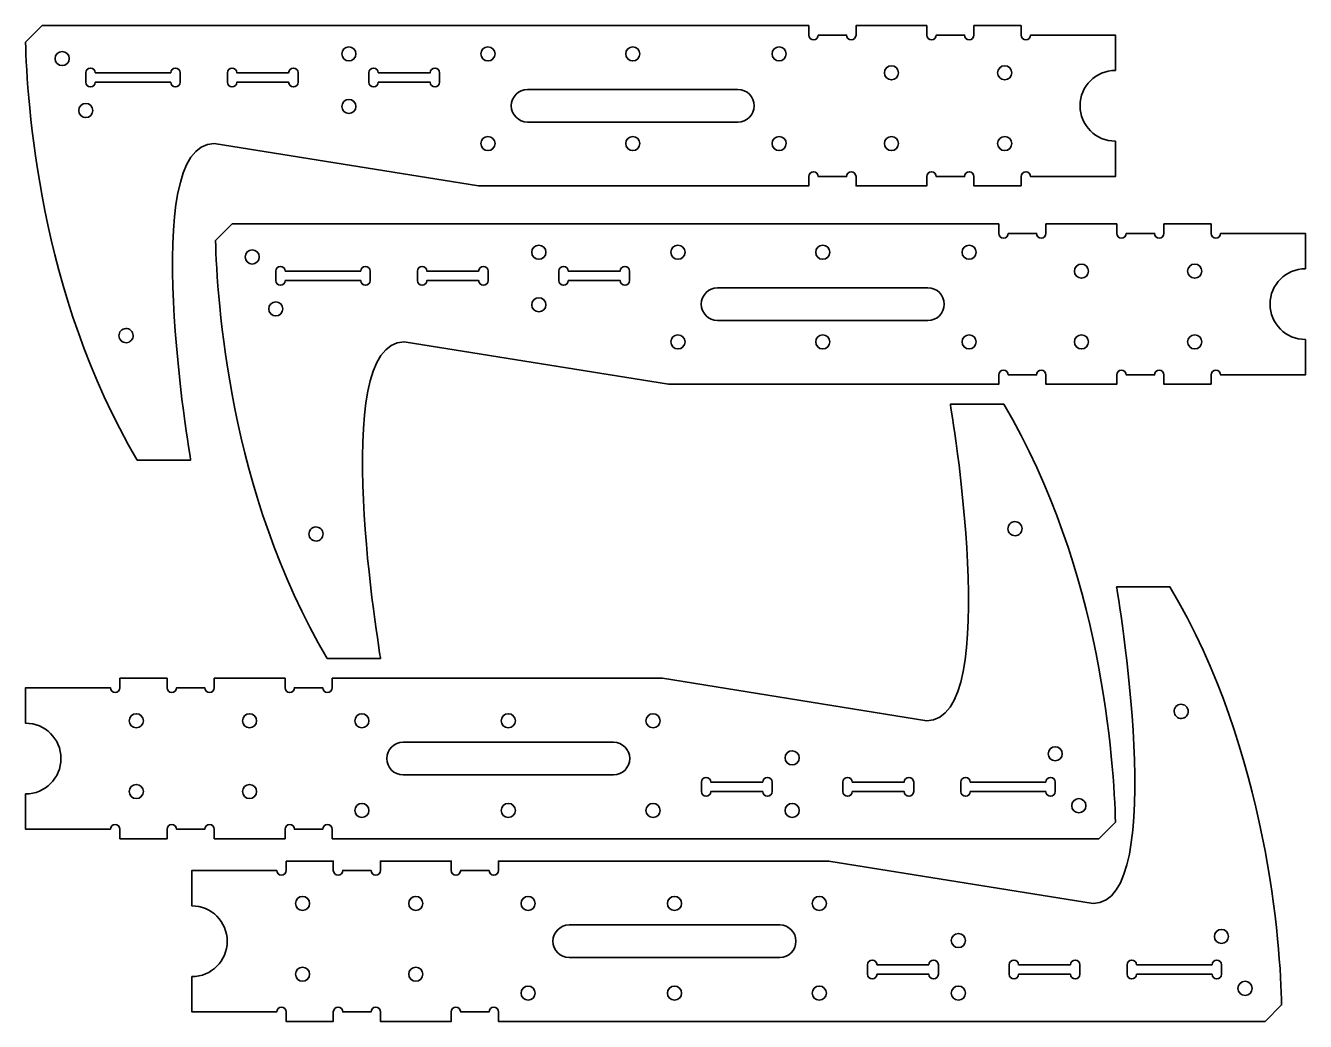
# Model space of a CAD drawing. Header units: inches. Extents: x -170 to 401, y 8 to 582.
# Drawn here: x -169.8 to 101.4, y 370.7 to 581.8 of the extents above; entities that cross this region are included whole.
import ezdxf

# ---------------------------------------------------------------- set-up
doc = ezdxf.new("R2010")
doc.units = ezdxf.units.IN
doc.header["$MEASUREMENT"] = 0
doc.layers.add('VECTOR-CUT', color=7, linetype='Continuous')

# ---------------------------------------------------------------- blocks, each defined once
blk = doc.blocks.new('block 9')
at = {"layer": 'VECTOR-CUT', "color": 250, "lineweight": 35, "true_color": 0x231f20}
for points, knots in [([(41.16, 547.79), (41.16, 547.79), (41.16, 549.79), (41.16, 549.79), (41.16, 550.34), (41.61, 550.79), (42.16, 550.79), (42.71, 550.79), (43.16, 550.34), (43.16, 549.79), (43.16, 549.79), (61.14, 549.79), (61.14, 549.79), (61.14, 549.79), (61.14, 549.79), (61.14, 549.79), (61.14, 549.79), (61.14, 557.29), (61.14, 557.29), (57, 557.29), (53.64, 560.65), (53.64, 564.79), (53.64, 568.94), (57, 572.29), (61.14, 572.29), (61.14, 572.29), (61.14, 579.79), (61.14, 579.79), (61.14, 579.79), (43.16, 579.79), (43.16, 579.79), (43.16, 579.24), (42.71, 578.79), (42.16, 578.79), (41.61, 578.79), (41.16, 579.24), (41.16, 579.79), (41.16, 579.79), (41.16, 581.79), (41.16, 581.79), (41.16, 581.79), (31.16, 581.79), (31.16, 581.79), (31.16, 581.79), (31.16, 579.79), (31.16, 579.79), (31.16, 579.24), (30.71, 578.79), (30.16, 578.79), (29.6, 578.79), (29.16, 579.24), (29.16, 579.79), (29.16, 579.79), (23.16, 579.79), (23.16, 579.79), (23.16, 579.24), (22.71, 578.79), (22.16, 578.79), (21.61, 578.79), (21.16, 579.24), (21.16, 579.79), (21.16, 579.79), (21.16, 581.79), (21.16, 581.79), (21.16, 581.79), (6.16, 581.79), (6.16, 581.79), (6.16, 581.79), (6.16, 579.79), (6.16, 579.79), (6.16, 579.24), (5.71, 578.79), (5.16, 578.79), (4.6, 578.79), (4.16, 579.24), (4.16, 579.79), (4.16, 579.79), (-1.84, 579.79), (-1.84, 579.79), (-1.84, 579.24), (-2.29, 578.79), (-2.84, 578.79), (-3.4, 578.79), (-3.84, 579.24), (-3.84, 579.79), (-3.84, 579.79), (-3.84, 581.79), (-3.84, 581.79), (-3.84, 581.79), (-166.32, 581.79), (-166.32, 581.79), (-166.32, 581.79), (-169.83, 578.28), (-169.83, 578.28), (-169.56, 566.15), (-167.06, 524.81), (-146.16, 489.69), (-146.16, 489.69), (-134.86, 489.69), (-134.86, 489.69), (-134.86, 489.69), (-146.25, 556.79), (-129.86, 556.79), (-129.86, 556.79), (-73.85, 547.79), (-73.85, 547.79), (-73.85, 547.79), (-3.84, 547.79), (-3.84, 547.79), (-3.84, 547.79), (-3.84, 549.79), (-3.84, 549.79), (-3.84, 550.34), (-3.4, 550.79), (-2.84, 550.79), (-2.29, 550.79), (-1.84, 550.34), (-1.84, 549.79), (-1.84, 549.79), (4.16, 549.79), (4.16, 549.79), (4.16, 550.34), (4.6, 550.79), (5.16, 550.79), (5.71, 550.79), (6.16, 550.34), (6.16, 549.79), (6.16, 549.79), (6.16, 547.79), (6.16, 547.79), (6.16, 547.79), (21.16, 547.79), (21.16, 547.79), (21.16, 547.79), (21.16, 549.79), (21.16, 549.79), (21.16, 550.34), (21.6, 550.79), (22.16, 550.79), (22.71, 550.79), (23.16, 550.34), (23.16, 549.79), (23.16, 549.79), (29.16, 549.79), (29.16, 549.79), (29.16, 550.34), (29.6, 550.79), (30.16, 550.79), (30.71, 550.79), (31.16, 550.34), (31.16, 549.79), (31.16, 549.79), (31.16, 547.79), (31.16, 547.79), (31.16, 547.79), (41.16, 547.79), (41.16, 547.79)], [0, 0, 0, 0, 1, 1, 1, 2, 2, 2, 3, 3, 3, 4, 4, 4, 5, 5, 5, 6, 6, 6, 7, 7, 7, 8, 8, 8, 9, 9, 9, 10, 10, 10, 11, 11, 11, 12, 12, 12, 13, 13, 13, 14, 14, 14, 15, 15, 15, 16, 16, 16, 17, 17, 17, 18, 18, 18, 19, 19, 19, 20, 20, 20, 21, 21, 21, 22, 22, 22, 23, 23, 23, 24, 24, 24, 25, 25, 25, 26, 26, 26, 27, 27, 27, 28, 28, 28, 29, 29, 29, 30, 30, 30, 31, 31, 31, 32, 32, 32, 33, 33, 33, 34, 34, 34, 35, 35, 35, 36, 36, 36, 37, 37, 37, 38, 38, 38, 39, 39, 39, 40, 40, 40, 41, 41, 41, 42, 42, 42, 43, 43, 43, 44, 44, 44, 45, 45, 45, 46, 46, 46, 47, 47, 47, 48, 48, 48, 49, 49, 49, 50, 50, 50, 51, 51, 51, 52, 52, 52, 52]), ([(-139.07, 571.79), (-139.07, 572.35), (-138.63, 572.79), (-138.07, 572.79), (-137.52, 572.79), (-137.07, 572.35), (-137.07, 571.79), (-137.07, 571.79), (-137.07, 569.79), (-137.07, 569.79), (-137.07, 569.24), (-137.52, 568.79), (-138.07, 568.79), (-138.63, 568.79), (-139.07, 569.24), (-139.07, 569.79), (-139.07, 569.79), (-155.08, 569.79), (-155.08, 569.79), (-155.08, 569.24), (-155.52, 568.79), (-156.08, 568.79), (-156.63, 568.79), (-157.08, 569.24), (-157.08, 569.79), (-157.08, 569.79), (-157.08, 571.79), (-157.08, 571.79), (-157.08, 572.35), (-156.63, 572.79), (-156.08, 572.79), (-155.52, 572.79), (-155.08, 572.35), (-155.08, 571.79), (-155.08, 571.79), (-139.07, 571.79), (-139.07, 571.79)], [0, 0, 0, 0, 1, 1, 1, 2, 2, 2, 3, 3, 3, 4, 4, 4, 5, 5, 5, 6, 6, 6, 7, 7, 7, 8, 8, 8, 9, 9, 9, 10, 10, 10, 11, 11, 11, 12, 12, 12, 12]), ([(-127.07, 571.79), (-127.07, 572.35), (-126.63, 572.79), (-126.07, 572.79), (-125.52, 572.79), (-125.07, 572.35), (-125.07, 571.79), (-125.07, 571.79), (-114.08, 571.79), (-114.08, 571.79), (-114.08, 572.35), (-113.63, 572.79), (-113.08, 572.79), (-112.53, 572.79), (-112.08, 572.35), (-112.08, 571.79), (-112.08, 571.79), (-112.08, 569.79), (-112.08, 569.79), (-112.08, 569.24), (-112.53, 568.79), (-113.08, 568.79), (-113.63, 568.79), (-114.08, 569.24), (-114.08, 569.79), (-114.08, 569.79), (-125.07, 569.79), (-125.07, 569.79), (-125.07, 569.24), (-125.52, 568.79), (-126.07, 568.79), (-126.63, 568.79), (-127.07, 569.24), (-127.07, 569.79), (-127.07, 569.79), (-127.07, 571.79), (-127.07, 571.79)], [0, 0, 0, 0, 1, 1, 1, 2, 2, 2, 3, 3, 3, 4, 4, 4, 5, 5, 5, 6, 6, 6, 7, 7, 7, 8, 8, 8, 9, 9, 9, 10, 10, 10, 11, 11, 11, 12, 12, 12, 12]), ([(-95.08, 569.79), (-95.08, 569.24), (-95.52, 568.79), (-96.08, 568.79), (-96.63, 568.79), (-97.08, 569.24), (-97.08, 569.79), (-97.08, 569.79), (-97.08, 571.79), (-97.08, 571.79), (-97.08, 572.35), (-96.63, 572.79), (-96.08, 572.79), (-95.52, 572.79), (-95.08, 572.35), (-95.08, 571.79), (-95.08, 571.79), (-84.08, 571.79), (-84.08, 571.79), (-84.08, 572.35), (-83.63, 572.79), (-83.08, 572.79), (-82.52, 572.79), (-82.08, 572.35), (-82.08, 571.79), (-82.08, 571.79), (-82.08, 569.79), (-82.08, 569.79), (-82.08, 569.24), (-82.52, 568.79), (-83.08, 568.79), (-83.63, 568.79), (-84.08, 569.24), (-84.08, 569.79), (-84.08, 569.79), (-95.08, 569.79), (-95.08, 569.79)], [0, 0, 0, 0, 1, 1, 1, 2, 2, 2, 3, 3, 3, 4, 4, 4, 5, 5, 5, 6, 6, 6, 7, 7, 7, 8, 8, 8, 9, 9, 9, 10, 10, 10, 11, 11, 11, 12, 12, 12, 12])]:
    blk.add_open_spline(points, degree=3, knots=knots, dxfattribs=at)
at = {"layer": 'VECTOR-CUT', "color": 7, "lineweight": 35, "true_color": 0xffffff}
for points, knots in [([(-162.08, 576.3), (-161.25, 576.3), (-160.57, 575.62), (-160.57, 574.8), (-160.57, 573.97), (-161.25, 573.3), (-162.07, 573.3), (-162.9, 573.3), (-163.58, 573.97), (-163.58, 574.8), (-163.58, 575.62), (-162.9, 576.29), (-162.08, 576.3)], [0, 0, 0, 0, 1, 1, 1, 2, 2, 2, 3, 3, 3, 4, 4, 4, 4]), ([(-101.32, 577.29), (-100.49, 577.29), (-99.82, 576.62), (-99.82, 575.79), (-99.82, 574.97), (-100.5, 574.29), (-101.32, 574.29), (-102.15, 574.29), (-102.82, 574.97), (-102.82, 575.79), (-102.82, 576.62), (-102.15, 577.29), (-101.32, 577.29)], [0, 0, 0, 0, 1, 1, 1, 2, 2, 2, 3, 3, 3, 4, 4, 4, 4]), ([(-71.84, 577.29), (-71.02, 577.29), (-70.34, 576.62), (-70.34, 575.79), (-70.34, 574.96), (-71.02, 574.29), (-71.84, 574.29), (-72.67, 574.29), (-73.34, 574.96), (-73.34, 575.79), (-73.34, 576.62), (-72.67, 577.29), (-71.84, 577.29)], [0, 0, 0, 0, 1, 1, 1, 2, 2, 2, 3, 3, 3, 4, 4, 4, 4]), ([(-41.15, 577.29), (-40.32, 577.29), (-39.65, 576.62), (-39.65, 575.79), (-39.65, 574.96), (-40.32, 574.29), (-41.15, 574.29), (-41.98, 574.29), (-42.65, 574.96), (-42.65, 575.79), (-42.65, 576.62), (-41.98, 577.29), (-41.15, 577.29)], [0, 0, 0, 0, 1, 1, 1, 2, 2, 2, 3, 3, 3, 4, 4, 4, 4]), ([(-10.13, 577.29), (-9.31, 577.29), (-8.63, 576.62), (-8.63, 575.79), (-8.63, 574.96), (-9.31, 574.29), (-10.13, 574.29), (-10.96, 574.29), (-11.63, 574.96), (-11.63, 575.79), (-11.63, 576.62), (-10.96, 577.29), (-10.13, 577.29)], [0, 0, 0, 0, 1, 1, 1, 2, 2, 2, 3, 3, 3, 4, 4, 4, 4]), ([(13.67, 573.29), (14.5, 573.29), (15.17, 572.62), (15.17, 571.79), (15.17, 570.96), (14.5, 570.29), (13.67, 570.29), (12.85, 570.29), (12.17, 570.96), (12.17, 571.79), (12.17, 572.62), (12.85, 573.29), (13.67, 573.29)], [0, 0, 0, 0, 1, 1, 1, 2, 2, 2, 3, 3, 3, 4, 4, 4, 4]), ([(37.68, 573.29), (38.5, 573.29), (39.18, 572.62), (39.18, 571.79), (39.18, 570.96), (38.5, 570.29), (37.68, 570.29), (36.85, 570.29), (36.18, 570.96), (36.18, 571.79), (36.18, 572.62), (36.85, 573.29), (37.68, 573.29)], [0, 0, 0, 0, 1, 1, 1, 2, 2, 2, 3, 3, 3, 4, 4, 4, 4]), ([(-15.4, 564.79), (-15.4, 562.89), (-16.95, 561.34), (-18.86, 561.34), (-18.86, 561.34), (-63.45, 561.34), (-63.45, 561.34), (-65.36, 561.34), (-66.91, 562.89), (-66.91, 564.79), (-66.91, 564.79), (-66.91, 564.79), (-66.91, 564.79), (-66.91, 566.7), (-65.36, 568.25), (-63.45, 568.25), (-63.45, 568.25), (-18.86, 568.25), (-18.86, 568.25), (-16.95, 568.25), (-15.4, 566.7), (-15.4, 564.79), (-15.4, 564.79), (-15.4, 564.79), (-15.4, 564.79)], [0, 0, 0, 0, 1, 1, 1, 2, 2, 2, 3, 3, 3, 4, 4, 4, 5, 5, 5, 6, 6, 6, 7, 7, 7, 8, 8, 8, 8]), ([(-157.08, 565.29), (-156.25, 565.29), (-155.58, 564.62), (-155.58, 563.79), (-155.58, 562.96), (-156.25, 562.29), (-157.08, 562.29), (-157.9, 562.29), (-158.58, 562.96), (-158.58, 563.79), (-158.58, 564.62), (-157.9, 565.29), (-157.08, 565.29)], [0, 0, 0, 0, 1, 1, 1, 2, 2, 2, 3, 3, 3, 4, 4, 4, 4]), ([(-101.32, 566.15), (-100.5, 566.15), (-99.82, 565.48), (-99.82, 564.65), (-99.82, 563.82), (-100.5, 563.15), (-101.32, 563.15), (-102.15, 563.15), (-102.82, 563.82), (-102.82, 564.65), (-102.82, 565.48), (-102.15, 566.15), (-101.32, 566.15)], [0, 0, 0, 0, 1, 1, 1, 2, 2, 2, 3, 3, 3, 4, 4, 4, 4]), ([(-71.84, 558.29), (-71.02, 558.29), (-70.34, 557.62), (-70.34, 556.79), (-70.34, 555.96), (-71.02, 555.29), (-71.84, 555.29), (-72.67, 555.29), (-73.34, 555.96), (-73.34, 556.79), (-73.34, 557.62), (-72.67, 558.29), (-71.84, 558.29)], [0, 0, 0, 0, 1, 1, 1, 2, 2, 2, 3, 3, 3, 4, 4, 4, 4]), ([(-41.15, 558.29), (-40.32, 558.29), (-39.65, 557.62), (-39.65, 556.79), (-39.65, 555.96), (-40.32, 555.29), (-41.15, 555.29), (-41.98, 555.29), (-42.65, 555.96), (-42.65, 556.79), (-42.65, 557.62), (-41.98, 558.29), (-41.15, 558.29)], [0, 0, 0, 0, 1, 1, 1, 2, 2, 2, 3, 3, 3, 4, 4, 4, 4]), ([(-10.13, 558.29), (-9.3, 558.29), (-8.63, 557.62), (-8.63, 556.79), (-8.63, 555.96), (-9.31, 555.29), (-10.13, 555.29), (-10.96, 555.29), (-11.63, 555.96), (-11.63, 556.79), (-11.63, 557.62), (-10.96, 558.29), (-10.13, 558.29)], [0, 0, 0, 0, 1, 1, 1, 2, 2, 2, 3, 3, 3, 4, 4, 4, 4]), ([(13.67, 558.29), (14.5, 558.29), (15.17, 557.62), (15.17, 556.79), (15.17, 555.96), (14.5, 555.29), (13.67, 555.29), (12.85, 555.29), (12.17, 555.96), (12.17, 556.79), (12.17, 557.62), (12.85, 558.29), (13.67, 558.29)], [0, 0, 0, 0, 1, 1, 1, 2, 2, 2, 3, 3, 3, 4, 4, 4, 4]), ([(37.68, 558.29), (38.5, 558.29), (39.18, 557.62), (39.18, 556.79), (39.18, 555.96), (38.5, 555.29), (37.68, 555.29), (36.85, 555.29), (36.18, 555.96), (36.18, 556.79), (36.18, 557.62), (36.85, 558.29), (37.68, 558.29)], [0, 0, 0, 0, 1, 1, 1, 2, 2, 2, 3, 3, 3, 4, 4, 4, 4]), ([(-149.18, 517.42), (-148.43, 517.77), (-147.54, 517.45), (-147.19, 516.69), (-146.84, 515.94), (-147.16, 515.05), (-147.91, 514.7), (-148.66, 514.35), (-149.56, 514.67), (-149.91, 515.43), (-150.26, 516.18), (-149.93, 517.07), (-149.18, 517.42)], [0, 0, 0, 0, 1, 1, 1, 2, 2, 2, 3, 3, 3, 4, 4, 4, 4])]:
    blk.add_open_spline(points, degree=3, knots=knots, dxfattribs=at)
blk = doc.blocks.new('block 10')
at = {"layer": 'VECTOR-CUT', "color": 250, "lineweight": 35, "true_color": 0x231f20}
for points, knots in [([(81.42, 505.74), (81.42, 505.74), (81.42, 507.74), (81.42, 507.74), (81.42, 508.29), (81.87, 508.74), (82.42, 508.74), (82.97, 508.74), (83.42, 508.29), (83.42, 507.74), (83.42, 507.74), (101.4, 507.74), (101.4, 507.74), (101.4, 507.74), (101.4, 507.74), (101.4, 507.74), (101.4, 507.74), (101.4, 515.24), (101.4, 515.24), (97.26, 515.24), (93.9, 518.6), (93.9, 522.74), (93.9, 526.88), (97.26, 530.24), (101.4, 530.24), (101.4, 530.24), (101.4, 537.74), (101.4, 537.74), (101.4, 537.74), (83.42, 537.74), (83.42, 537.74), (83.42, 537.19), (82.97, 536.74), (82.42, 536.74), (81.87, 536.74), (81.42, 537.19), (81.42, 537.74), (81.42, 537.74), (81.42, 539.74), (81.42, 539.74), (81.42, 539.74), (71.42, 539.74), (71.42, 539.74), (71.42, 539.74), (71.42, 537.74), (71.42, 537.74), (71.42, 537.19), (70.97, 536.74), (70.42, 536.74), (69.87, 536.74), (69.42, 537.19), (69.42, 537.74), (69.42, 537.74), (63.42, 537.74), (63.42, 537.74), (63.42, 537.19), (62.97, 536.74), (62.42, 536.74), (61.87, 536.74), (61.42, 537.19), (61.42, 537.74), (61.42, 537.74), (61.42, 539.74), (61.42, 539.74), (61.42, 539.74), (46.42, 539.74), (46.42, 539.74), (46.42, 539.74), (46.42, 537.74), (46.42, 537.74), (46.42, 537.19), (45.97, 536.74), (45.42, 536.74), (44.87, 536.74), (44.42, 537.19), (44.42, 537.74), (44.42, 537.74), (38.42, 537.74), (38.42, 537.74), (38.42, 537.19), (37.97, 536.74), (37.42, 536.74), (36.86, 536.74), (36.42, 537.19), (36.42, 537.74), (36.42, 537.74), (36.42, 539.74), (36.42, 539.74), (36.42, 539.74), (-126.06, 539.74), (-126.06, 539.74), (-126.06, 539.74), (-129.57, 536.23), (-129.57, 536.23), (-129.3, 524.1), (-126.8, 482.76), (-105.9, 447.64), (-105.9, 447.64), (-94.6, 447.64), (-94.6, 447.64), (-94.6, 447.64), (-105.99, 514.74), (-89.6, 514.74), (-89.6, 514.74), (-33.58, 505.74), (-33.58, 505.74), (-33.58, 505.74), (36.42, 505.74), (36.42, 505.74), (36.42, 505.74), (36.42, 507.74), (36.42, 507.74), (36.42, 508.29), (36.86, 508.74), (37.42, 508.74), (37.97, 508.74), (38.42, 508.29), (38.42, 507.74), (38.42, 507.74), (44.42, 507.74), (44.42, 507.74), (44.42, 508.29), (44.86, 508.74), (45.42, 508.74), (45.97, 508.74), (46.42, 508.29), (46.42, 507.74), (46.42, 507.74), (46.42, 505.74), (46.42, 505.74), (46.42, 505.74), (61.42, 505.74), (61.42, 505.74), (61.42, 505.74), (61.42, 507.74), (61.42, 507.74), (61.42, 508.29), (61.87, 508.74), (62.42, 508.74), (62.97, 508.74), (63.42, 508.29), (63.42, 507.74), (63.42, 507.74), (69.42, 507.74), (69.42, 507.74), (69.42, 508.29), (69.86, 508.74), (70.42, 508.74), (70.97, 508.74), (71.42, 508.29), (71.42, 507.74), (71.42, 507.74), (71.42, 505.74), (71.42, 505.74), (71.42, 505.74), (81.42, 505.74), (81.42, 505.74)], [0, 0, 0, 0, 1, 1, 1, 2, 2, 2, 3, 3, 3, 4, 4, 4, 5, 5, 5, 6, 6, 6, 7, 7, 7, 8, 8, 8, 9, 9, 9, 10, 10, 10, 11, 11, 11, 12, 12, 12, 13, 13, 13, 14, 14, 14, 15, 15, 15, 16, 16, 16, 17, 17, 17, 18, 18, 18, 19, 19, 19, 20, 20, 20, 21, 21, 21, 22, 22, 22, 23, 23, 23, 24, 24, 24, 25, 25, 25, 26, 26, 26, 27, 27, 27, 28, 28, 28, 29, 29, 29, 30, 30, 30, 31, 31, 31, 32, 32, 32, 33, 33, 33, 34, 34, 34, 35, 35, 35, 36, 36, 36, 37, 37, 37, 38, 38, 38, 39, 39, 39, 40, 40, 40, 41, 41, 41, 42, 42, 42, 43, 43, 43, 44, 44, 44, 45, 45, 45, 46, 46, 46, 47, 47, 47, 48, 48, 48, 49, 49, 49, 50, 50, 50, 51, 51, 51, 52, 52, 52, 52]), ([(-98.81, 529.74), (-98.81, 530.29), (-98.37, 530.74), (-97.81, 530.74), (-97.26, 530.74), (-96.81, 530.29), (-96.81, 529.74), (-96.81, 529.74), (-96.81, 527.74), (-96.81, 527.74), (-96.81, 527.19), (-97.26, 526.74), (-97.81, 526.74), (-98.36, 526.74), (-98.81, 527.19), (-98.81, 527.74), (-98.81, 527.74), (-114.81, 527.74), (-114.81, 527.74), (-114.81, 527.19), (-115.26, 526.74), (-115.81, 526.74), (-116.37, 526.74), (-116.81, 527.19), (-116.81, 527.74), (-116.81, 527.74), (-116.81, 529.74), (-116.81, 529.74), (-116.81, 530.29), (-116.37, 530.74), (-115.81, 530.74), (-115.26, 530.74), (-114.81, 530.29), (-114.81, 529.74), (-114.81, 529.74), (-98.81, 529.74), (-98.81, 529.74)], [0, 0, 0, 0, 1, 1, 1, 2, 2, 2, 3, 3, 3, 4, 4, 4, 5, 5, 5, 6, 6, 6, 7, 7, 7, 8, 8, 8, 9, 9, 9, 10, 10, 10, 11, 11, 11, 12, 12, 12, 12]), ([(-86.81, 529.74), (-86.81, 530.29), (-86.37, 530.74), (-85.81, 530.74), (-85.26, 530.74), (-84.81, 530.29), (-84.81, 529.74), (-84.81, 529.74), (-73.82, 529.74), (-73.82, 529.74), (-73.82, 530.29), (-73.37, 530.74), (-72.82, 530.74), (-72.26, 530.74), (-71.82, 530.29), (-71.82, 529.74), (-71.82, 529.74), (-71.82, 527.74), (-71.82, 527.74), (-71.82, 527.19), (-72.26, 526.74), (-72.82, 526.74), (-73.37, 526.74), (-73.82, 527.19), (-73.82, 527.74), (-73.82, 527.74), (-84.81, 527.74), (-84.81, 527.74), (-84.81, 527.19), (-85.26, 526.74), (-85.81, 526.74), (-86.37, 526.74), (-86.81, 527.19), (-86.81, 527.74), (-86.81, 527.74), (-86.81, 529.74), (-86.81, 529.74)], [0, 0, 0, 0, 1, 1, 1, 2, 2, 2, 3, 3, 3, 4, 4, 4, 5, 5, 5, 6, 6, 6, 7, 7, 7, 8, 8, 8, 9, 9, 9, 10, 10, 10, 11, 11, 11, 12, 12, 12, 12]), ([(-54.81, 527.74), (-54.81, 527.19), (-55.26, 526.74), (-55.81, 526.74), (-56.37, 526.74), (-56.81, 527.19), (-56.81, 527.74), (-56.81, 527.74), (-56.81, 529.74), (-56.81, 529.74), (-56.81, 530.29), (-56.37, 530.74), (-55.81, 530.74), (-55.26, 530.74), (-54.81, 530.29), (-54.81, 529.74), (-54.81, 529.74), (-43.82, 529.74), (-43.82, 529.74), (-43.82, 530.29), (-43.37, 530.74), (-42.82, 530.74), (-42.26, 530.74), (-41.82, 530.29), (-41.82, 529.74), (-41.82, 529.74), (-41.82, 527.74), (-41.82, 527.74), (-41.82, 527.19), (-42.26, 526.74), (-42.82, 526.74), (-43.37, 526.74), (-43.82, 527.19), (-43.82, 527.74), (-43.82, 527.74), (-54.81, 527.74), (-54.81, 527.74)], [0, 0, 0, 0, 1, 1, 1, 2, 2, 2, 3, 3, 3, 4, 4, 4, 5, 5, 5, 6, 6, 6, 7, 7, 7, 8, 8, 8, 9, 9, 9, 10, 10, 10, 11, 11, 11, 12, 12, 12, 12])]:
    blk.add_open_spline(points, degree=3, knots=knots, dxfattribs=at)
at = {"layer": 'VECTOR-CUT', "color": 7, "lineweight": 35, "true_color": 0xffffff}
for points, knots in [([(-61.06, 535.24), (-60.23, 535.24), (-59.56, 534.57), (-59.56, 533.74), (-59.56, 532.91), (-60.23, 532.24), (-61.06, 532.24), (-61.89, 532.24), (-62.56, 532.91), (-62.56, 533.74), (-62.56, 534.57), (-61.89, 535.24), (-61.06, 535.24)], [0, 0, 0, 0, 1, 1, 1, 2, 2, 2, 3, 3, 3, 4, 4, 4, 4]), ([(-31.58, 535.24), (-30.75, 535.24), (-30.08, 534.57), (-30.08, 533.74), (-30.08, 532.91), (-30.75, 532.24), (-31.58, 532.24), (-32.41, 532.24), (-33.08, 532.91), (-33.08, 533.74), (-33.08, 534.57), (-32.41, 535.24), (-31.58, 535.24)], [0, 0, 0, 0, 1, 1, 1, 2, 2, 2, 3, 3, 3, 4, 4, 4, 4]), ([(-0.89, 535.24), (-0.06, 535.24), (0.61, 534.57), (0.61, 533.74), (0.61, 532.91), (-0.06, 532.24), (-0.89, 532.24), (-1.72, 532.24), (-2.39, 532.91), (-2.39, 533.74), (-2.39, 534.57), (-1.72, 535.24), (-0.89, 535.24)], [0, 0, 0, 0, 1, 1, 1, 2, 2, 2, 3, 3, 3, 4, 4, 4, 4]), ([(30.13, 535.24), (30.96, 535.24), (31.63, 534.57), (31.63, 533.74), (31.63, 532.91), (30.96, 532.24), (30.13, 532.24), (29.3, 532.24), (28.63, 532.91), (28.63, 533.74), (28.63, 534.57), (29.3, 535.24), (30.13, 535.24)], [0, 0, 0, 0, 1, 1, 1, 2, 2, 2, 3, 3, 3, 4, 4, 4, 4]), ([(-121.81, 534.24), (-120.98, 534.24), (-120.31, 533.57), (-120.31, 532.74), (-120.31, 531.91), (-120.98, 531.24), (-121.81, 531.24), (-122.64, 531.24), (-123.31, 531.91), (-123.31, 532.74), (-123.31, 533.57), (-122.64, 534.24), (-121.81, 534.24)], [0, 0, 0, 0, 1, 1, 1, 2, 2, 2, 3, 3, 3, 4, 4, 4, 4]), ([(53.94, 531.24), (54.76, 531.24), (55.44, 530.57), (55.44, 529.74), (55.44, 528.91), (54.76, 528.24), (53.94, 528.24), (53.11, 528.24), (52.44, 528.91), (52.44, 529.74), (52.44, 530.57), (53.11, 531.24), (53.94, 531.24)], [0, 0, 0, 0, 1, 1, 1, 2, 2, 2, 3, 3, 3, 4, 4, 4, 4]), ([(77.94, 531.24), (78.77, 531.24), (79.44, 530.57), (79.44, 529.74), (79.44, 528.91), (78.77, 528.24), (77.94, 528.24), (77.11, 528.24), (76.44, 528.91), (76.44, 529.74), (76.44, 530.57), (77.11, 531.24), (77.94, 531.24)], [0, 0, 0, 0, 1, 1, 1, 2, 2, 2, 3, 3, 3, 4, 4, 4, 4]), ([(24.86, 522.74), (24.86, 520.83), (23.31, 519.28), (21.41, 519.28), (21.41, 519.28), (-23.19, 519.28), (-23.19, 519.28), (-25.1, 519.28), (-26.64, 520.83), (-26.64, 522.74), (-26.64, 522.74), (-26.64, 522.74), (-26.64, 522.74), (-26.64, 524.65), (-25.1, 526.2), (-23.19, 526.2), (-23.19, 526.2), (21.41, 526.2), (21.41, 526.2), (23.31, 526.2), (24.86, 524.65), (24.86, 522.74), (24.86, 522.74), (24.86, 522.74), (24.86, 522.74)], [0, 0, 0, 0, 1, 1, 1, 2, 2, 2, 3, 3, 3, 4, 4, 4, 5, 5, 5, 6, 6, 6, 7, 7, 7, 8, 8, 8, 8]), ([(-61.06, 524.1), (-60.23, 524.1), (-59.56, 523.43), (-59.56, 522.6), (-59.56, 521.77), (-60.23, 521.1), (-61.06, 521.1), (-61.89, 521.1), (-62.56, 521.77), (-62.56, 522.6), (-62.56, 523.43), (-61.89, 524.1), (-61.06, 524.1)], [0, 0, 0, 0, 1, 1, 1, 2, 2, 2, 3, 3, 3, 4, 4, 4, 4]), ([(-116.81, 523.24), (-115.98, 523.24), (-115.31, 522.57), (-115.31, 521.74), (-115.31, 520.91), (-115.98, 520.24), (-116.81, 520.24), (-117.64, 520.24), (-118.31, 520.91), (-118.31, 521.74), (-118.31, 522.57), (-117.64, 523.24), (-116.81, 523.24)], [0, 0, 0, 0, 1, 1, 1, 2, 2, 2, 3, 3, 3, 4, 4, 4, 4]), ([(-31.58, 516.24), (-30.75, 516.24), (-30.08, 515.57), (-30.08, 514.74), (-30.08, 513.91), (-30.75, 513.24), (-31.58, 513.24), (-32.41, 513.24), (-33.08, 513.91), (-33.08, 514.74), (-33.08, 515.57), (-32.41, 516.24), (-31.58, 516.24)], [0, 0, 0, 0, 1, 1, 1, 2, 2, 2, 3, 3, 3, 4, 4, 4, 4]), ([(-0.89, 516.24), (-0.06, 516.24), (0.61, 515.57), (0.61, 514.74), (0.61, 513.91), (-0.06, 513.24), (-0.89, 513.24), (-1.72, 513.24), (-2.39, 513.91), (-2.39, 514.74), (-2.39, 515.57), (-1.72, 516.24), (-0.89, 516.24)], [0, 0, 0, 0, 1, 1, 1, 2, 2, 2, 3, 3, 3, 4, 4, 4, 4]), ([(30.13, 516.24), (30.96, 516.24), (31.63, 515.57), (31.63, 514.74), (31.63, 513.91), (30.96, 513.24), (30.13, 513.24), (29.3, 513.24), (28.63, 513.91), (28.63, 514.74), (28.63, 515.57), (29.3, 516.24), (30.13, 516.24)], [0, 0, 0, 0, 1, 1, 1, 2, 2, 2, 3, 3, 3, 4, 4, 4, 4]), ([(53.94, 516.24), (54.76, 516.24), (55.44, 515.57), (55.44, 514.74), (55.44, 513.91), (54.76, 513.24), (53.94, 513.24), (53.11, 513.24), (52.44, 513.91), (52.44, 514.74), (52.44, 515.57), (53.11, 516.24), (53.94, 516.24)], [0, 0, 0, 0, 1, 1, 1, 2, 2, 2, 3, 3, 3, 4, 4, 4, 4]), ([(77.94, 516.24), (78.77, 516.24), (79.44, 515.57), (79.44, 514.74), (79.44, 513.91), (78.77, 513.24), (77.94, 513.24), (77.11, 513.24), (76.44, 513.91), (76.44, 514.74), (76.44, 515.57), (77.11, 516.24), (77.94, 516.24)], [0, 0, 0, 0, 1, 1, 1, 2, 2, 2, 3, 3, 3, 4, 4, 4, 4]), ([(-108.92, 475.37), (-108.17, 475.72), (-107.28, 475.39), (-106.93, 474.64), (-106.58, 473.89), (-106.9, 473), (-107.65, 472.65), (-108.4, 472.3), (-109.3, 472.62), (-109.64, 473.37), (-110, 474.12), (-109.67, 475.02), (-108.92, 475.37)], [0, 0, 0, 0, 1, 1, 1, 2, 2, 2, 3, 3, 3, 4, 4, 4, 4])]:
    blk.add_open_spline(points, degree=3, knots=knots, dxfattribs=at)
blk = doc.blocks.new('block 11')
at = {"layer": 'VECTOR-CUT', "color": 250, "lineweight": 35, "true_color": 0x231f20}
for points, knots in [([(-149.85, 443.41), (-149.85, 443.41), (-149.85, 441.41), (-149.85, 441.41), (-149.85, 440.85), (-150.3, 440.41), (-150.85, 440.41), (-151.4, 440.41), (-151.85, 440.85), (-151.85, 441.41), (-151.85, 441.41), (-169.83, 441.41), (-169.83, 441.41), (-169.83, 441.41), (-169.83, 441.41), (-169.83, 441.41), (-169.83, 441.41), (-169.83, 433.9), (-169.83, 433.9), (-165.69, 433.91), (-162.33, 430.55), (-162.33, 426.41), (-162.33, 422.26), (-165.69, 418.9), (-169.83, 418.9), (-169.83, 418.9), (-169.83, 411.4), (-169.83, 411.4), (-169.83, 411.4), (-151.85, 411.4), (-151.85, 411.4), (-151.85, 411.96), (-151.41, 412.4), (-150.85, 412.4), (-150.3, 412.4), (-149.85, 411.96), (-149.85, 411.4), (-149.85, 411.4), (-149.85, 409.4), (-149.85, 409.4), (-149.85, 409.4), (-139.85, 409.4), (-139.85, 409.4), (-139.85, 409.4), (-139.85, 411.4), (-139.85, 411.4), (-139.85, 411.96), (-139.4, 412.4), (-138.85, 412.4), (-138.3, 412.4), (-137.85, 411.96), (-137.85, 411.4), (-137.85, 411.4), (-131.85, 411.4), (-131.85, 411.4), (-131.85, 411.96), (-131.4, 412.4), (-130.85, 412.4), (-130.3, 412.4), (-129.85, 411.96), (-129.85, 411.4), (-129.85, 411.4), (-129.85, 409.4), (-129.85, 409.4), (-129.85, 409.4), (-114.85, 409.4), (-114.85, 409.4), (-114.85, 409.4), (-114.85, 411.4), (-114.85, 411.4), (-114.85, 411.96), (-114.4, 412.4), (-113.85, 412.4), (-113.3, 412.4), (-112.85, 411.96), (-112.85, 411.4), (-112.85, 411.4), (-106.85, 411.4), (-106.85, 411.4), (-106.85, 411.96), (-106.4, 412.4), (-105.85, 412.4), (-105.3, 412.4), (-104.85, 411.96), (-104.85, 411.4), (-104.85, 411.4), (-104.85, 409.4), (-104.85, 409.4), (-104.85, 409.4), (57.63, 409.4), (57.63, 409.4), (57.63, 409.4), (61.14, 412.91), (61.14, 412.91), (60.87, 425.05), (58.37, 466.39), (37.47, 501.51), (37.47, 501.51), (26.16, 501.51), (26.16, 501.51), (26.16, 501.51), (37.56, 434.4), (21.16, 434.4), (21.16, 434.4), (-34.85, 443.41), (-34.85, 443.41), (-34.85, 443.41), (-104.85, 443.41), (-104.85, 443.41), (-104.85, 443.41), (-104.85, 441.41), (-104.85, 441.41), (-104.85, 440.85), (-105.3, 440.41), (-105.85, 440.41), (-106.4, 440.41), (-106.85, 440.85), (-106.85, 441.41), (-106.85, 441.41), (-112.85, 441.4), (-112.85, 441.4), (-112.85, 440.85), (-113.3, 440.4), (-113.85, 440.4), (-114.4, 440.4), (-114.85, 440.85), (-114.85, 441.4), (-114.85, 441.4), (-114.85, 443.41), (-114.85, 443.41), (-114.85, 443.41), (-129.85, 443.41), (-129.85, 443.41), (-129.85, 443.41), (-129.85, 441.41), (-129.85, 441.41), (-129.85, 440.85), (-130.3, 440.41), (-130.85, 440.41), (-131.4, 440.41), (-131.85, 440.85), (-131.85, 441.41), (-131.85, 441.41), (-137.85, 441.41), (-137.85, 441.41), (-137.85, 440.85), (-138.3, 440.41), (-138.85, 440.41), (-139.4, 440.41), (-139.85, 440.85), (-139.85, 441.41), (-139.85, 441.41), (-139.85, 443.41), (-139.85, 443.41), (-139.85, 443.41), (-149.85, 443.41), (-149.85, 443.41)], [0, 0, 0, 0, 1, 1, 1, 2, 2, 2, 3, 3, 3, 4, 4, 4, 5, 5, 5, 6, 6, 6, 7, 7, 7, 8, 8, 8, 9, 9, 9, 10, 10, 10, 11, 11, 11, 12, 12, 12, 13, 13, 13, 14, 14, 14, 15, 15, 15, 16, 16, 16, 17, 17, 17, 18, 18, 18, 19, 19, 19, 20, 20, 20, 21, 21, 21, 22, 22, 22, 23, 23, 23, 24, 24, 24, 25, 25, 25, 26, 26, 26, 27, 27, 27, 28, 28, 28, 29, 29, 29, 30, 30, 30, 31, 31, 31, 32, 32, 32, 33, 33, 33, 34, 34, 34, 35, 35, 35, 36, 36, 36, 37, 37, 37, 38, 38, 38, 39, 39, 39, 40, 40, 40, 41, 41, 41, 42, 42, 42, 43, 43, 43, 44, 44, 44, 45, 45, 45, 46, 46, 46, 47, 47, 47, 48, 48, 48, 49, 49, 49, 50, 50, 50, 51, 51, 51, 52, 52, 52, 52]), ([(-13.62, 421.4), (-13.62, 421.96), (-13.17, 422.4), (-12.62, 422.4), (-12.06, 422.4), (-11.62, 421.96), (-11.62, 421.4), (-11.62, 421.4), (-11.62, 419.4), (-11.62, 419.4), (-11.62, 418.85), (-12.06, 418.4), (-12.62, 418.4), (-13.17, 418.4), (-13.62, 418.85), (-13.62, 419.4), (-13.62, 419.4), (-24.62, 419.4), (-24.62, 419.4), (-24.62, 418.85), (-25.06, 418.4), (-25.62, 418.4), (-26.17, 418.4), (-26.62, 418.85), (-26.62, 419.4), (-26.62, 419.4), (-26.62, 421.4), (-26.62, 421.4), (-26.62, 421.96), (-26.17, 422.4), (-25.62, 422.4), (-25.06, 422.4), (-24.62, 421.96), (-24.62, 421.4), (-24.62, 421.4), (-13.62, 421.4), (-13.62, 421.4)], [0, 0, 0, 0, 1, 1, 1, 2, 2, 2, 3, 3, 3, 4, 4, 4, 5, 5, 5, 6, 6, 6, 7, 7, 7, 8, 8, 8, 9, 9, 9, 10, 10, 10, 11, 11, 11, 12, 12, 12, 12]), ([(18.38, 419.4), (18.38, 418.85), (17.93, 418.4), (17.38, 418.4), (16.83, 418.4), (16.38, 418.85), (16.38, 419.4), (16.38, 419.4), (5.38, 419.4), (5.38, 419.4), (5.38, 418.85), (4.94, 418.4), (4.38, 418.4), (3.83, 418.4), (3.38, 418.85), (3.38, 419.4), (3.38, 419.4), (3.38, 421.4), (3.38, 421.4), (3.38, 421.96), (3.83, 422.4), (4.38, 422.4), (4.94, 422.4), (5.38, 421.96), (5.38, 421.4), (5.38, 421.4), (16.38, 421.4), (16.38, 421.4), (16.38, 421.96), (16.83, 422.4), (17.38, 422.4), (17.93, 422.4), (18.38, 421.96), (18.38, 421.4), (18.38, 421.4), (18.38, 419.4), (18.38, 419.4)], [0, 0, 0, 0, 1, 1, 1, 2, 2, 2, 3, 3, 3, 4, 4, 4, 5, 5, 5, 6, 6, 6, 7, 7, 7, 8, 8, 8, 9, 9, 9, 10, 10, 10, 11, 11, 11, 12, 12, 12, 12]), ([(30.38, 419.4), (30.38, 418.85), (29.93, 418.4), (29.38, 418.4), (28.83, 418.4), (28.38, 418.85), (28.38, 419.4), (28.38, 419.4), (28.38, 421.4), (28.38, 421.4), (28.38, 421.96), (28.83, 422.4), (29.38, 422.4), (29.93, 422.4), (30.38, 421.96), (30.38, 421.4), (30.38, 421.4), (46.38, 421.4), (46.38, 421.4), (46.38, 421.96), (46.83, 422.4), (47.38, 422.4), (47.93, 422.4), (48.38, 421.96), (48.38, 421.4), (48.38, 421.4), (48.38, 419.4), (48.38, 419.4), (48.38, 418.85), (47.93, 418.4), (47.38, 418.4), (46.83, 418.4), (46.38, 418.85), (46.38, 419.4), (46.38, 419.4), (30.38, 419.4), (30.38, 419.4)], [0, 0, 0, 0, 1, 1, 1, 2, 2, 2, 3, 3, 3, 4, 4, 4, 5, 5, 5, 6, 6, 6, 7, 7, 7, 8, 8, 8, 9, 9, 9, 10, 10, 10, 11, 11, 11, 12, 12, 12, 12])]:
    blk.add_open_spline(points, degree=3, knots=knots, dxfattribs=at)
at = {"layer": 'VECTOR-CUT', "color": 7, "lineweight": 35, "true_color": 0xffffff}
for points, knots in [([(40.49, 473.78), (39.74, 473.43), (38.84, 473.75), (38.5, 474.5), (38.14, 475.25), (38.47, 476.15), (39.22, 476.5), (39.97, 476.85), (40.86, 476.52), (41.21, 475.77), (41.56, 475.02), (41.24, 474.13), (40.49, 473.78)], [0, 0, 0, 0, 1, 1, 1, 2, 2, 2, 3, 3, 3, 4, 4, 4, 4]), ([(-146.37, 432.91), (-147.2, 432.91), (-147.87, 433.58), (-147.87, 434.41), (-147.87, 435.24), (-147.2, 435.91), (-146.37, 435.91), (-145.54, 435.91), (-144.87, 435.24), (-144.87, 434.41), (-144.87, 433.58), (-145.54, 432.91), (-146.37, 432.91)], [0, 0, 0, 0, 1, 1, 1, 2, 2, 2, 3, 3, 3, 4, 4, 4, 4]), ([(-122.37, 432.91), (-123.2, 432.91), (-123.87, 433.58), (-123.87, 434.41), (-123.87, 435.24), (-123.2, 435.91), (-122.37, 435.91), (-121.54, 435.91), (-120.87, 435.23), (-120.87, 434.41), (-120.87, 433.58), (-121.54, 432.91), (-122.37, 432.91)], [0, 0, 0, 0, 1, 1, 1, 2, 2, 2, 3, 3, 3, 4, 4, 4, 4]), ([(-98.56, 432.91), (-99.39, 432.91), (-100.06, 433.58), (-100.06, 434.41), (-100.06, 435.23), (-99.39, 435.9), (-98.56, 435.91), (-97.73, 435.9), (-97.06, 435.23), (-97.06, 434.4), (-97.06, 433.58), (-97.73, 432.91), (-98.56, 432.91)], [0, 0, 0, 0, 1, 1, 1, 2, 2, 2, 3, 3, 3, 4, 4, 4, 4]), ([(-67.54, 432.91), (-68.37, 432.91), (-69.04, 433.58), (-69.04, 434.41), (-69.04, 435.23), (-68.37, 435.9), (-67.54, 435.91), (-66.71, 435.9), (-66.04, 435.23), (-66.04, 434.4), (-66.04, 433.58), (-66.71, 432.91), (-67.54, 432.91)], [0, 0, 0, 0, 1, 1, 1, 2, 2, 2, 3, 3, 3, 4, 4, 4, 4]), ([(-36.85, 432.91), (-37.68, 432.91), (-38.35, 433.58), (-38.35, 434.41), (-38.35, 435.23), (-37.68, 435.91), (-36.85, 435.91), (-36.02, 435.91), (-35.35, 435.23), (-35.35, 434.41), (-35.35, 433.58), (-36.02, 432.91), (-36.85, 432.91)], [0, 0, 0, 0, 1, 1, 1, 2, 2, 2, 3, 3, 3, 4, 4, 4, 4]), ([(-93.29, 426.4), (-93.29, 428.31), (-91.75, 429.86), (-89.84, 429.86), (-89.84, 429.86), (-45.24, 429.86), (-45.24, 429.86), (-43.33, 429.86), (-41.79, 428.31), (-41.79, 426.4), (-41.79, 426.4), (-41.79, 426.4), (-41.79, 426.4), (-41.79, 424.49), (-43.33, 422.95), (-45.24, 422.95), (-45.24, 422.95), (-89.84, 422.95), (-89.84, 422.95), (-91.75, 422.95), (-93.29, 424.49), (-93.29, 426.4), (-93.29, 426.4), (-93.29, 426.4), (-93.29, 426.4)], [0, 0, 0, 0, 1, 1, 1, 2, 2, 2, 3, 3, 3, 4, 4, 4, 5, 5, 5, 6, 6, 6, 7, 7, 7, 8, 8, 8, 8]), ([(48.38, 425.91), (47.55, 425.91), (46.88, 426.58), (46.88, 427.41), (46.88, 428.23), (47.55, 428.91), (48.38, 428.91), (49.21, 428.91), (49.88, 428.23), (49.88, 427.41), (49.88, 426.58), (49.21, 425.91), (48.38, 425.91)], [0, 0, 0, 0, 1, 1, 1, 2, 2, 2, 3, 3, 3, 4, 4, 4, 4]), ([(-7.37, 425.05), (-8.2, 425.05), (-8.87, 425.72), (-8.87, 426.55), (-8.87, 427.38), (-8.2, 428.05), (-7.37, 428.05), (-6.54, 428.05), (-5.87, 427.37), (-5.87, 426.55), (-5.87, 425.72), (-6.54, 425.05), (-7.37, 425.05)], [0, 0, 0, 0, 1, 1, 1, 2, 2, 2, 3, 3, 3, 4, 4, 4, 4]), ([(-146.37, 417.91), (-147.2, 417.91), (-147.87, 418.58), (-147.87, 419.4), (-147.87, 420.23), (-147.2, 420.9), (-146.37, 420.91), (-145.54, 420.91), (-144.87, 420.23), (-144.87, 419.4), (-144.87, 418.58), (-145.54, 417.9), (-146.37, 417.91)], [0, 0, 0, 0, 1, 1, 1, 2, 2, 2, 3, 3, 3, 4, 4, 4, 4]), ([(-122.37, 417.9), (-123.2, 417.91), (-123.87, 418.58), (-123.87, 419.4), (-123.87, 420.23), (-123.2, 420.9), (-122.37, 420.9), (-121.54, 420.9), (-120.87, 420.23), (-120.87, 419.4), (-120.87, 418.58), (-121.54, 417.9), (-122.37, 417.9)], [0, 0, 0, 0, 1, 1, 1, 2, 2, 2, 3, 3, 3, 4, 4, 4, 4]), ([(53.38, 414.9), (52.55, 414.9), (51.88, 415.57), (51.88, 416.4), (51.88, 417.23), (52.55, 417.9), (53.38, 417.9), (54.21, 417.9), (54.88, 417.23), (54.88, 416.4), (54.88, 415.57), (54.21, 414.9), (53.38, 414.9)], [0, 0, 0, 0, 1, 1, 1, 2, 2, 2, 3, 3, 3, 4, 4, 4, 4]), ([(-98.56, 413.9), (-99.39, 413.9), (-100.06, 414.58), (-100.06, 415.4), (-100.06, 416.23), (-99.39, 416.9), (-98.56, 416.9), (-97.73, 416.9), (-97.06, 416.23), (-97.06, 415.4), (-97.06, 414.58), (-97.73, 413.9), (-98.56, 413.9)], [0, 0, 0, 0, 1, 1, 1, 2, 2, 2, 3, 3, 3, 4, 4, 4, 4]), ([(-67.54, 413.9), (-68.37, 413.9), (-69.04, 414.58), (-69.04, 415.4), (-69.04, 416.23), (-68.37, 416.9), (-67.54, 416.9), (-66.71, 416.9), (-66.04, 416.23), (-66.04, 415.4), (-66.04, 414.58), (-66.71, 413.9), (-67.54, 413.9)], [0, 0, 0, 0, 1, 1, 1, 2, 2, 2, 3, 3, 3, 4, 4, 4, 4]), ([(-36.85, 413.9), (-37.68, 413.9), (-38.35, 414.58), (-38.35, 415.4), (-38.35, 416.23), (-37.68, 416.9), (-36.85, 416.9), (-36.02, 416.9), (-35.35, 416.23), (-35.35, 415.4), (-35.35, 414.58), (-36.02, 413.9), (-36.85, 413.9)], [0, 0, 0, 0, 1, 1, 1, 2, 2, 2, 3, 3, 3, 4, 4, 4, 4]), ([(-7.37, 413.9), (-8.2, 413.9), (-8.87, 414.57), (-8.87, 415.4), (-8.87, 416.23), (-8.2, 416.9), (-7.37, 416.9), (-6.54, 416.9), (-5.87, 416.23), (-5.87, 415.4), (-5.87, 414.57), (-6.54, 413.9), (-7.37, 413.9)], [0, 0, 0, 0, 1, 1, 1, 2, 2, 2, 3, 3, 3, 4, 4, 4, 4])]:
    blk.add_open_spline(points, degree=3, knots=knots, dxfattribs=at)
blk = doc.blocks.new('block 12')
at = {"layer": 'VECTOR-CUT', "color": 250, "lineweight": 35, "true_color": 0x231f20}
for points, knots in [([(-114.62, 404.67), (-114.62, 404.67), (-114.62, 402.68), (-114.62, 402.68), (-114.62, 402.12), (-115.07, 401.68), (-115.62, 401.68), (-116.17, 401.68), (-116.62, 402.12), (-116.62, 402.68), (-116.62, 402.68), (-134.6, 402.68), (-134.6, 402.68), (-134.6, 402.68), (-134.6, 402.68), (-134.6, 402.68), (-134.6, 402.68), (-134.6, 395.17), (-134.6, 395.17), (-130.46, 395.18), (-127.1, 391.82), (-127.1, 387.67), (-127.1, 383.53), (-130.46, 380.17), (-134.6, 380.17), (-134.6, 380.17), (-134.6, 372.67), (-134.6, 372.67), (-134.6, 372.67), (-116.62, 372.67), (-116.62, 372.67), (-116.62, 373.23), (-116.18, 373.67), (-115.62, 373.67), (-115.07, 373.67), (-114.62, 373.23), (-114.62, 372.67), (-114.62, 372.67), (-114.62, 370.67), (-114.62, 370.67), (-114.62, 370.67), (-104.62, 370.67), (-104.62, 370.67), (-104.62, 370.67), (-104.62, 372.67), (-104.62, 372.67), (-104.62, 373.23), (-104.17, 373.67), (-103.62, 373.67), (-103.07, 373.67), (-102.62, 373.23), (-102.62, 372.67), (-102.62, 372.67), (-96.62, 372.67), (-96.62, 372.67), (-96.62, 373.23), (-96.17, 373.67), (-95.62, 373.67), (-95.07, 373.67), (-94.62, 373.23), (-94.62, 372.67), (-94.62, 372.67), (-94.62, 370.67), (-94.62, 370.67), (-94.62, 370.67), (-79.62, 370.67), (-79.62, 370.67), (-79.62, 370.67), (-79.62, 372.67), (-79.62, 372.67), (-79.62, 373.23), (-79.17, 373.67), (-78.62, 373.67), (-78.07, 373.67), (-77.62, 373.23), (-77.62, 372.67), (-77.62, 372.67), (-71.62, 372.67), (-71.62, 372.67), (-71.62, 373.23), (-71.17, 373.67), (-70.62, 373.67), (-70.07, 373.67), (-69.62, 373.23), (-69.62, 372.67), (-69.62, 372.67), (-69.62, 370.67), (-69.62, 370.67), (-69.62, 370.67), (92.86, 370.67), (92.86, 370.67), (92.86, 370.67), (96.37, 374.18), (96.37, 374.18), (96.1, 386.32), (93.6, 427.66), (72.7, 462.78), (72.7, 462.78), (61.39, 462.78), (61.39, 462.78), (61.39, 462.78), (72.79, 395.67), (56.39, 395.67), (56.39, 395.67), (0.38, 404.68), (0.38, 404.68), (0.38, 404.68), (-69.62, 404.68), (-69.62, 404.68), (-69.62, 404.68), (-69.62, 402.67), (-69.62, 402.67), (-69.62, 402.12), (-70.07, 401.67), (-70.62, 401.67), (-71.17, 401.67), (-71.62, 402.12), (-71.62, 402.67), (-71.62, 402.67), (-77.62, 402.67), (-77.62, 402.67), (-77.62, 402.12), (-78.07, 401.67), (-78.62, 401.67), (-79.17, 401.67), (-79.62, 402.12), (-79.62, 402.67), (-79.62, 402.67), (-79.62, 404.67), (-79.62, 404.67), (-79.62, 404.67), (-94.62, 404.67), (-94.62, 404.67), (-94.62, 404.67), (-94.62, 402.68), (-94.62, 402.68), (-94.62, 402.12), (-95.07, 401.68), (-95.62, 401.68), (-96.17, 401.68), (-96.62, 402.12), (-96.62, 402.68), (-96.62, 402.68), (-102.62, 402.68), (-102.62, 402.68), (-102.62, 402.12), (-103.07, 401.68), (-103.62, 401.68), (-104.17, 401.68), (-104.62, 402.12), (-104.62, 402.68), (-104.62, 402.68), (-104.62, 404.68), (-104.62, 404.68), (-104.62, 404.68), (-114.62, 404.67), (-114.62, 404.67)], [0, 0, 0, 0, 1, 1, 1, 2, 2, 2, 3, 3, 3, 4, 4, 4, 5, 5, 5, 6, 6, 6, 7, 7, 7, 8, 8, 8, 9, 9, 9, 10, 10, 10, 11, 11, 11, 12, 12, 12, 13, 13, 13, 14, 14, 14, 15, 15, 15, 16, 16, 16, 17, 17, 17, 18, 18, 18, 19, 19, 19, 20, 20, 20, 21, 21, 21, 22, 22, 22, 23, 23, 23, 24, 24, 24, 25, 25, 25, 26, 26, 26, 27, 27, 27, 28, 28, 28, 29, 29, 29, 30, 30, 30, 31, 31, 31, 32, 32, 32, 33, 33, 33, 34, 34, 34, 35, 35, 35, 36, 36, 36, 37, 37, 37, 38, 38, 38, 39, 39, 39, 40, 40, 40, 41, 41, 41, 42, 42, 42, 43, 43, 43, 44, 44, 44, 45, 45, 45, 46, 46, 46, 47, 47, 47, 48, 48, 48, 49, 49, 49, 50, 50, 50, 51, 51, 51, 52, 52, 52, 52]), ([(21.61, 382.67), (21.61, 383.23), (22.06, 383.67), (22.61, 383.67), (23.17, 383.67), (23.61, 383.23), (23.61, 382.67), (23.61, 382.67), (23.61, 380.67), (23.61, 380.67), (23.61, 380.12), (23.17, 379.67), (22.61, 379.67), (22.06, 379.67), (21.61, 380.12), (21.61, 380.67), (21.61, 380.67), (10.61, 380.67), (10.61, 380.67), (10.61, 380.12), (10.17, 379.67), (9.61, 379.67), (9.06, 379.67), (8.61, 380.12), (8.61, 380.67), (8.61, 380.67), (8.61, 382.67), (8.61, 382.67), (8.61, 383.23), (9.06, 383.67), (9.61, 383.67), (10.17, 383.67), (10.61, 383.23), (10.61, 382.67), (10.61, 382.67), (21.61, 382.67), (21.61, 382.67)], [0, 0, 0, 0, 1, 1, 1, 2, 2, 2, 3, 3, 3, 4, 4, 4, 5, 5, 5, 6, 6, 6, 7, 7, 7, 8, 8, 8, 9, 9, 9, 10, 10, 10, 11, 11, 11, 12, 12, 12, 12]), ([(53.61, 380.67), (53.61, 380.12), (53.16, 379.67), (52.61, 379.67), (52.06, 379.67), (51.61, 380.12), (51.61, 380.67), (51.61, 380.67), (40.61, 380.67), (40.61, 380.67), (40.61, 380.12), (40.17, 379.67), (39.61, 379.67), (39.06, 379.67), (38.61, 380.12), (38.61, 380.67), (38.61, 380.67), (38.61, 382.67), (38.61, 382.67), (38.61, 383.23), (39.06, 383.67), (39.61, 383.67), (40.17, 383.67), (40.61, 383.23), (40.61, 382.67), (40.61, 382.67), (51.61, 382.67), (51.61, 382.67), (51.61, 383.23), (52.06, 383.67), (52.61, 383.67), (53.16, 383.67), (53.61, 383.23), (53.61, 382.67), (53.61, 382.67), (53.61, 380.67), (53.61, 380.67)], [0, 0, 0, 0, 1, 1, 1, 2, 2, 2, 3, 3, 3, 4, 4, 4, 5, 5, 5, 6, 6, 6, 7, 7, 7, 8, 8, 8, 9, 9, 9, 10, 10, 10, 11, 11, 11, 12, 12, 12, 12]), ([(65.61, 380.67), (65.61, 380.12), (65.16, 379.67), (64.61, 379.67), (64.06, 379.67), (63.61, 380.12), (63.61, 380.67), (63.61, 380.67), (63.61, 382.67), (63.61, 382.67), (63.61, 383.23), (64.06, 383.67), (64.61, 383.67), (65.16, 383.67), (65.61, 383.23), (65.61, 382.67), (65.61, 382.67), (81.61, 382.67), (81.61, 382.67), (81.61, 383.22), (82.06, 383.67), (82.61, 383.67), (83.16, 383.67), (83.61, 383.22), (83.61, 382.67), (83.61, 382.67), (83.61, 380.67), (83.61, 380.67), (83.61, 380.12), (83.16, 379.67), (82.61, 379.67), (82.06, 379.67), (81.61, 380.12), (81.61, 380.67), (81.61, 380.67), (65.61, 380.67), (65.61, 380.67)], [0, 0, 0, 0, 1, 1, 1, 2, 2, 2, 3, 3, 3, 4, 4, 4, 5, 5, 5, 6, 6, 6, 7, 7, 7, 8, 8, 8, 9, 9, 9, 10, 10, 10, 11, 11, 11, 12, 12, 12, 12])]:
    blk.add_open_spline(points, degree=3, knots=knots, dxfattribs=at)
at = {"layer": 'VECTOR-CUT', "color": 7, "lineweight": 35, "true_color": 0xffffff}
for points, knots in [([(75.72, 435.05), (74.97, 434.7), (74.07, 435.02), (73.73, 435.77), (73.37, 436.52), (73.7, 437.42), (74.45, 437.77), (75.2, 438.12), (76.09, 437.79), (76.44, 437.04), (76.79, 436.29), (76.47, 435.4), (75.72, 435.05)], [0, 0, 0, 0, 1, 1, 1, 2, 2, 2, 3, 3, 3, 4, 4, 4, 4]), ([(-111.14, 394.18), (-111.97, 394.18), (-112.64, 394.85), (-112.64, 395.68), (-112.64, 396.51), (-111.97, 397.18), (-111.14, 397.18), (-110.31, 397.18), (-109.64, 396.5), (-109.64, 395.68), (-109.64, 394.85), (-110.31, 394.18), (-111.14, 394.18)], [0, 0, 0, 0, 1, 1, 1, 2, 2, 2, 3, 3, 3, 4, 4, 4, 4]), ([(-87.14, 394.17), (-87.97, 394.18), (-88.64, 394.85), (-88.64, 395.67), (-88.64, 396.51), (-87.97, 397.18), (-87.14, 397.18), (-86.31, 397.18), (-85.64, 396.5), (-85.64, 395.68), (-85.64, 394.85), (-86.31, 394.18), (-87.14, 394.17)], [0, 0, 0, 0, 1, 1, 1, 2, 2, 2, 3, 3, 3, 4, 4, 4, 4]), ([(-63.33, 394.18), (-64.16, 394.18), (-64.83, 394.85), (-64.83, 395.67), (-64.83, 396.5), (-64.16, 397.17), (-63.33, 397.17), (-62.5, 397.17), (-61.83, 396.5), (-61.83, 395.67), (-61.83, 394.85), (-62.5, 394.17), (-63.33, 394.18)], [0, 0, 0, 0, 1, 1, 1, 2, 2, 2, 3, 3, 3, 4, 4, 4, 4]), ([(-32.31, 394.18), (-33.14, 394.18), (-33.81, 394.85), (-33.81, 395.67), (-33.81, 396.5), (-33.14, 397.17), (-32.31, 397.17), (-31.48, 397.17), (-30.81, 396.5), (-30.81, 395.67), (-30.81, 394.85), (-31.48, 394.17), (-32.31, 394.18)], [0, 0, 0, 0, 1, 1, 1, 2, 2, 2, 3, 3, 3, 4, 4, 4, 4]), ([(-1.62, 394.18), (-2.45, 394.18), (-3.12, 394.85), (-3.12, 395.68), (-3.12, 396.5), (-2.45, 397.17), (-1.62, 397.18), (-0.79, 397.17), (-0.12, 396.5), (-0.12, 395.67), (-0.12, 394.85), (-0.79, 394.18), (-1.62, 394.18)], [0, 0, 0, 0, 1, 1, 1, 2, 2, 2, 3, 3, 3, 4, 4, 4, 4]), ([(-58.06, 387.67), (-58.06, 389.58), (-56.51, 391.13), (-54.61, 391.13), (-54.61, 391.13), (-10.01, 391.13), (-10.01, 391.13), (-8.1, 391.13), (-6.56, 389.58), (-6.56, 387.67), (-6.56, 387.67), (-6.56, 387.67), (-6.56, 387.67), (-6.56, 385.76), (-8.1, 384.22), (-10.01, 384.22), (-10.01, 384.22), (-54.61, 384.22), (-54.61, 384.22), (-56.51, 384.22), (-58.06, 385.76), (-58.06, 387.67), (-58.06, 387.67), (-58.06, 387.67), (-58.06, 387.67)], [0, 0, 0, 0, 1, 1, 1, 2, 2, 2, 3, 3, 3, 4, 4, 4, 5, 5, 5, 6, 6, 6, 7, 7, 7, 8, 8, 8, 8]), ([(27.86, 386.32), (27.03, 386.32), (26.36, 386.99), (26.36, 387.82), (26.36, 388.64), (27.03, 389.32), (27.86, 389.32), (28.69, 389.32), (29.36, 388.64), (29.36, 387.82), (29.36, 386.99), (28.69, 386.32), (27.86, 386.32)], [0, 0, 0, 0, 1, 1, 1, 2, 2, 2, 3, 3, 3, 4, 4, 4, 4]), ([(83.61, 387.18), (82.78, 387.18), (82.11, 387.85), (82.11, 388.68), (82.11, 389.5), (82.78, 390.18), (83.61, 390.18), (84.44, 390.18), (85.11, 389.5), (85.11, 388.68), (85.11, 387.85), (84.44, 387.18), (83.61, 387.18)], [0, 0, 0, 0, 1, 1, 1, 2, 2, 2, 3, 3, 3, 4, 4, 4, 4]), ([(-111.14, 379.17), (-111.97, 379.17), (-112.64, 379.85), (-112.64, 380.67), (-112.64, 381.5), (-111.97, 382.17), (-111.14, 382.17), (-110.31, 382.17), (-109.64, 381.5), (-109.64, 380.67), (-109.64, 379.85), (-110.31, 379.17), (-111.14, 379.17)], [0, 0, 0, 0, 1, 1, 1, 2, 2, 2, 3, 3, 3, 4, 4, 4, 4]), ([(-87.14, 379.17), (-87.97, 379.17), (-88.64, 379.85), (-88.64, 380.67), (-88.64, 381.5), (-87.97, 382.17), (-87.14, 382.17), (-86.31, 382.17), (-85.64, 381.5), (-85.64, 380.67), (-85.64, 379.85), (-86.31, 379.17), (-87.14, 379.17)], [0, 0, 0, 0, 1, 1, 1, 2, 2, 2, 3, 3, 3, 4, 4, 4, 4]), ([(-63.33, 375.17), (-64.16, 375.17), (-64.83, 375.85), (-64.83, 376.67), (-64.83, 377.5), (-64.16, 378.17), (-63.33, 378.17), (-62.5, 378.17), (-61.83, 377.5), (-61.83, 376.67), (-61.83, 375.84), (-62.5, 375.17), (-63.33, 375.17)], [0, 0, 0, 0, 1, 1, 1, 2, 2, 2, 3, 3, 3, 4, 4, 4, 4]), ([(-32.31, 375.17), (-33.14, 375.17), (-33.81, 375.85), (-33.81, 376.67), (-33.81, 377.5), (-33.14, 378.17), (-32.31, 378.17), (-31.48, 378.17), (-30.81, 377.5), (-30.81, 376.67), (-30.81, 375.84), (-31.48, 375.17), (-32.31, 375.17)], [0, 0, 0, 0, 1, 1, 1, 2, 2, 2, 3, 3, 3, 4, 4, 4, 4]), ([(-1.62, 375.17), (-2.45, 375.17), (-3.12, 375.85), (-3.12, 376.67), (-3.12, 377.5), (-2.45, 378.17), (-1.62, 378.17), (-0.79, 378.17), (-0.12, 377.5), (-0.12, 376.67), (-0.12, 375.85), (-0.79, 375.17), (-1.62, 375.17)], [0, 0, 0, 0, 1, 1, 1, 2, 2, 2, 3, 3, 3, 4, 4, 4, 4]), ([(27.86, 375.17), (27.03, 375.17), (26.36, 375.84), (26.36, 376.67), (26.36, 377.5), (27.03, 378.17), (27.86, 378.17), (28.69, 378.17), (29.36, 377.5), (29.36, 376.67), (29.36, 375.84), (28.69, 375.17), (27.86, 375.17)], [0, 0, 0, 0, 1, 1, 1, 2, 2, 2, 3, 3, 3, 4, 4, 4, 4]), ([(88.61, 376.17), (87.78, 376.17), (87.11, 376.84), (87.11, 377.67), (87.11, 378.5), (87.78, 379.17), (88.61, 379.17), (89.44, 379.17), (90.11, 378.5), (90.11, 377.67), (90.11, 376.84), (89.44, 376.17), (88.61, 376.17)], [0, 0, 0, 0, 1, 1, 1, 2, 2, 2, 3, 3, 3, 4, 4, 4, 4])]:
    blk.add_open_spline(points, degree=3, knots=knots, dxfattribs=at)

msp = doc.modelspace()

# ---------------------------------------------------------------- block references
at = {"layer": 'VECTOR-CUT'}
for name in ['block 9', 'block 10', 'block 11', 'block 12']:
    msp.add_blockref(name, (0, 0), dxfattribs=at)

doc.saveas('drawing.dxf')
